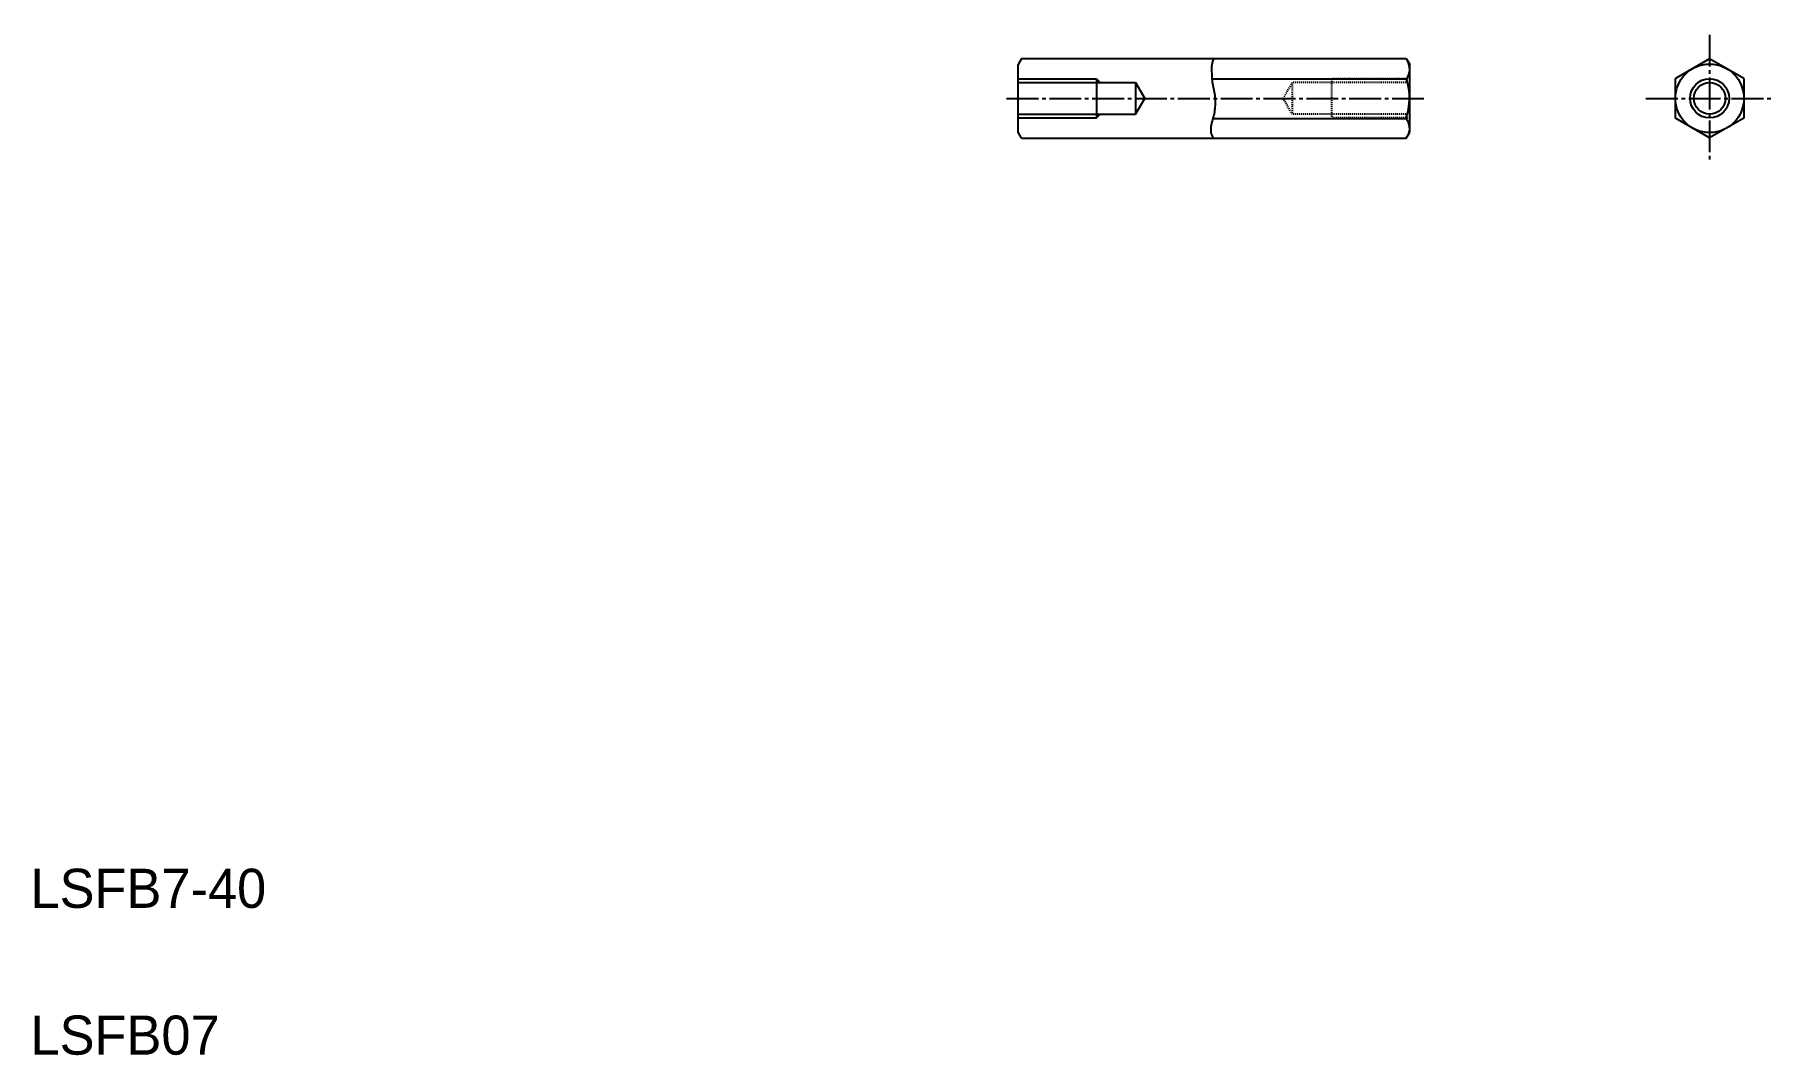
# Model space of a CAD drawing. Extents: x 10 to 188, y 10 to 114.
import ezdxf

# ---------------------------------------------------------------- set-up
doc = ezdxf.new("R2010")
doc.units = 0
doc.header["$LTSCALE"] = 0.25
doc.linetypes.add('CENTER', pattern=[17.5, 13, -1.5, 1.5, -1.5])
doc.linetypes.add('HIDDEN', pattern=[0.375, 0.25, -0.125])
doc.layers.get('0').update_dxf_attribs({"linetype": 'CONTINUOUS'})
doc.layers.add('CENTER', color=1, linetype='CENTER')

msp = doc.modelspace()

# ---------------------------------------------------------------- linework, layer by layer
at = {"linetype": 'CONTINUOUS'}
for p, q in [((111.26, 111.79), (110.91, 111.17)), ((110.91, 104.24), (110.91, 111.17)), ((111.26, 111.79), (150.55, 111.79)), ((150.55, 111.79), (150.91, 111.17)), ((150.91, 104.24), (150.91, 111.17)), ((181.55, 111.75), (178.05, 109.73)), ((185.05, 109.73), (181.55, 111.75)), ((130.71, 109.69), (150.59, 109.69)), ((178.05, 105.69), (178.05, 109.73)), ((185.05, 109.73), (185.05, 105.69)), ((130.8, 105.65), (150.51, 105.65)), ((181.55, 103.67), (178.05, 105.69)), ((185.05, 105.69), (181.55, 103.67)), ((111.26, 103.63), (110.91, 104.24)), ((111.26, 103.63), (150.55, 103.63)), ((150.55, 103.63), (150.91, 104.24))]:
    msp.add_line(p, q, dxfattribs=at)
for p, q in [((183.3, 110.74), (183.3, 110.74)), ((184.17, 110.23), (184.17, 110.23))]:
    msp.add_line(p, q)
at = {"color": 3, "linetype": 'CONTINUOUS'}
for p, q in [((110.91, 109.71), (118.91, 109.71)), ((118.91, 109.71), (119.29, 109.33)), ((110.91, 105.71), (118.91, 105.71)), ((118.91, 105.71), (119.29, 106.09))]:
    msp.add_line(p, q, dxfattribs=at)
at = {"color": 7, "linetype": 'CONTINUOUS'}
for p, q in [((110.91, 109.33), (122.91, 109.33)), ((118.91, 109.71), (118.91, 105.71)), ((122.91, 109.33), (122.91, 106.09)), ((122.91, 109.33), (123.84, 107.71)), ((122.91, 106.09), (123.84, 107.71)), ((110.91, 106.09), (122.91, 106.09))]:
    msp.add_line(p, q, dxfattribs=at)
at = {"color": 3, "linetype": 'HIDDEN'}
for p, q in [((138.91, 109.33), (137.97, 107.71)), ((150.91, 109.33), (138.91, 109.33)), ((138.91, 109.33), (138.91, 106.09)), ((150.91, 109.71), (142.91, 109.71)), ((142.91, 109.71), (142.91, 105.71)), ((138.91, 106.09), (137.97, 107.71)), ((150.91, 106.09), (138.91, 106.09)), ((150.91, 105.71), (142.91, 105.71))]:
    msp.add_line(p, q, dxfattribs=at)
at = {"color": 3, "linetype": 'CONTINUOUS'}
msp.add_lwpolyline([(130.91, 111.79, 0.097762), (130.68, 111.14, 0.049789), (130.67, 110.44, -0.003331), (130.71, 109.75, 0.031384), (130.78, 109.06, 0.008584), (130.93, 108.38, -0.038112), (131.03, 107.7, -0.033597), (131.03, 107, -0.027703), (130.95, 106.31, -0.020228), (130.8, 105.64, 0.014109), (130.63, 104.96, 0.092945), (130.6, 104.27, 0.088429), (130.85, 103.63)], format="xyb", dxfattribs=at)
at = {"linetype": 'CONTINUOUS'}
msp.add_circle((181.55, 107.71), 3.5, dxfattribs=at)
at = {"color": 3}
msp.add_circle((181.55, 107.71), 2, dxfattribs=at)
msp.add_circle((181.55, 107.71), 1.62)
at = {"linetype": 'CONTINUOUS'}
for centre, radius, start, end in [((149.16, 110.7), 1.75, 324.7356, 30), ((145.03, 107.78), 5.87, 338.7949, 19.0449), ((145.03, 107.78), 5.87, 338.795, 19.0449), ((149.43, 104.64), 1.48, 330, 42.9345)]:
    msp.add_arc(centre, radius, start, end, dxfattribs=at)
at = {"layer": 'CENTER', "color": 1, "linetype": 'CENTER'}
for p, q in [((181.55, 114.21), (181.55, 101.21)), ((109.73, 107.71), (152.43, 107.71)), ((175.05, 107.71), (188.05, 107.71))]:
    msp.add_line(p, q, dxfattribs=at)

# ---------------------------------------------------------------- texts
for s, p in [('LSFB7-40', (10, 25)), ('LSFB07', (10, 10))]:
    msp.add_text(s, height=4).set_placement(p)

doc.saveas('drawing.dxf')
